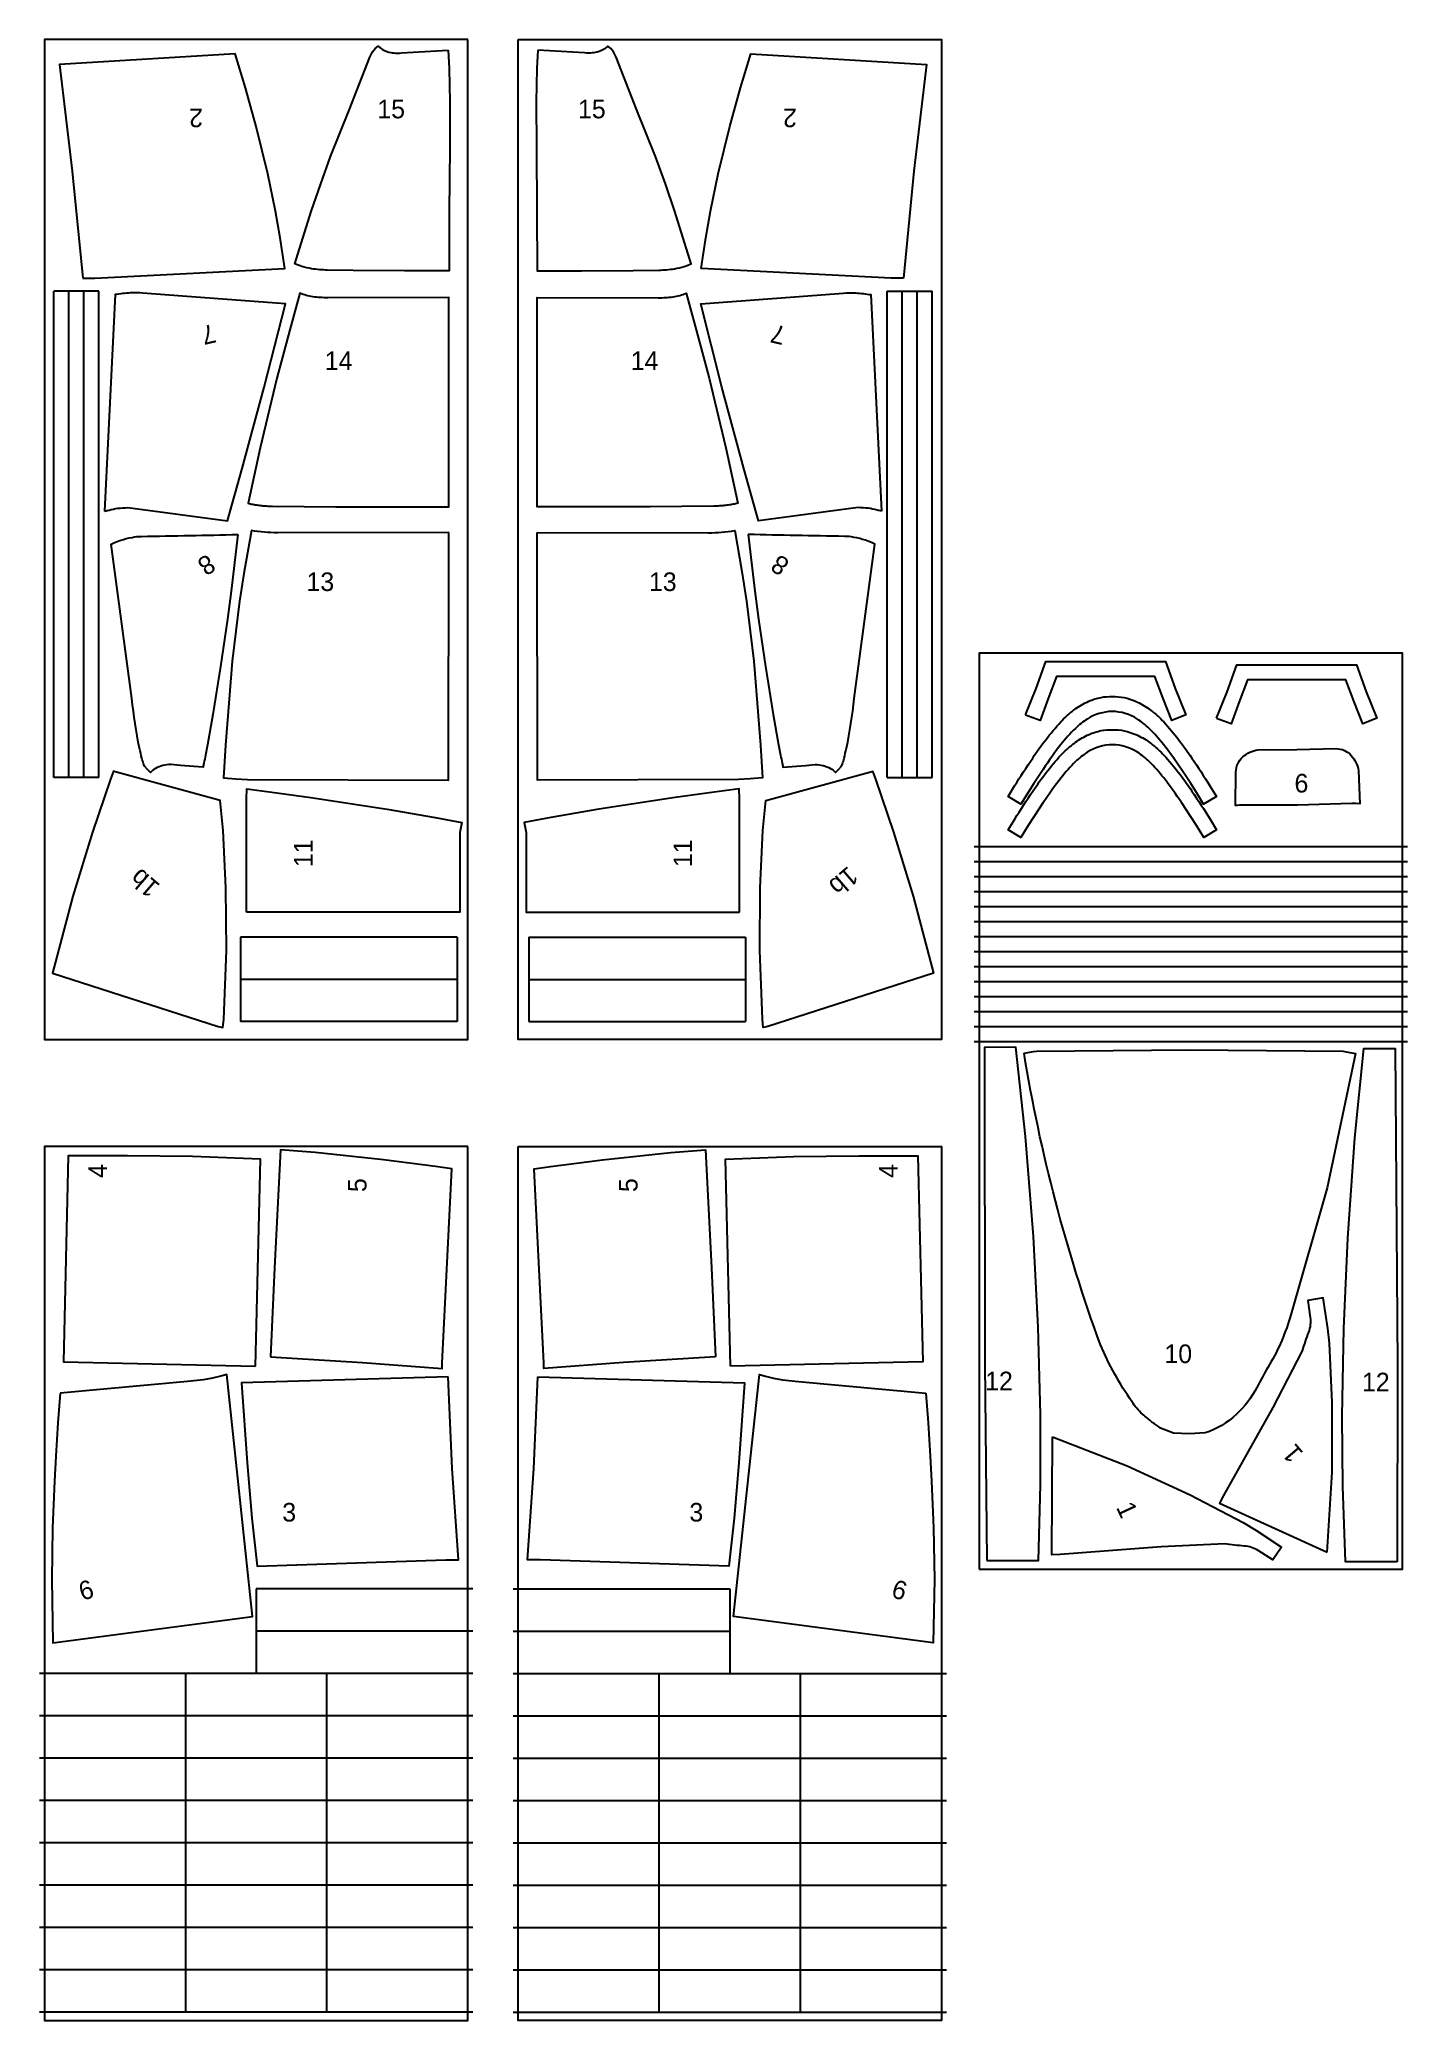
# Model space of a CAD drawing. Header units: millimetres. Extents: x 771 to 933, y 355 to 589.
import ezdxf

# ---------------------------------------------------------------- set-up
doc = ezdxf.new("R2010")
doc.units = ezdxf.units.MM
doc.layers.add('Layer1', color=1, linetype='Continuous')
doc.layers.add('pic', color=1, linetype='Continuous')

msp = doc.modelspace()

# ---------------------------------------------------------------- linework, layer by layer
for p, q in [((772.67, 501.4), (772.67, 558.84)), ((774.44, 501.4), (774.44, 558.84)), ((776.21, 501.4), (776.21, 558.84)), ((777.98, 501.4), (777.98, 558.84)), ((871.13, 501.4), (871.13, 558.84)), ((872.9, 501.4), (872.9, 558.84)), ((874.68, 501.4), (874.68, 558.84)), ((876.45, 501.4), (876.45, 558.84)), ((774.44, 501.4), (772.67, 501.4)), ((776.21, 501.4), (774.44, 501.4)), ((777.98, 501.4), (776.21, 501.4)), ((871.13, 501.4), (872.9, 501.4)), ((872.9, 501.4), (874.68, 501.4)), ((874.68, 501.4), (876.45, 501.4)), ((881.4, 493.23), (932.58, 493.23)), ((881.4, 491.45), (932.58, 491.45)), ((881.4, 489.68), (932.58, 489.68)), ((881.4, 487.91), (932.58, 487.91)), ((881.4, 486.14), (932.58, 486.14)), ((881.4, 484.37), (932.58, 484.37)), ((820.32, 482.54), (794.73, 482.54)), ((794.73, 482.54), (794.73, 472.54)), ((820.32, 482.54), (820.32, 472.54)), ((828.79, 482.54), (854.38, 482.54)), ((828.79, 482.54), (828.79, 472.54)), ((854.38, 482.54), (854.38, 472.54)), ((881.4, 482.6), (932.58, 482.6)), ((881.4, 480.82), (932.58, 480.82)), ((820.32, 477.54), (794.73, 477.54)), ((828.79, 477.54), (854.38, 477.54)), ((881.4, 479.05), (932.58, 479.05)), ((881.4, 477.28), (932.58, 477.28)), ((881.4, 475.51), (932.58, 475.51)), ((881.4, 473.74), (932.58, 473.74)), ((820.32, 472.54), (794.73, 472.54)), ((828.79, 472.54), (854.38, 472.54)), ((881.4, 471.97), (932.58, 471.97)), ((881.4, 470.2), (932.58, 470.2)), ((822.17, 405.53), (796.58, 405.53)), ((796.58, 405.53), (796.58, 395.53)), ((826.94, 405.53), (852.53, 405.53)), ((852.53, 405.53), (852.53, 395.53)), ((822.17, 400.53), (796.58, 400.53)), ((826.94, 400.53), (852.53, 400.53)), ((822.17, 395.53), (770.99, 395.53)), ((788.25, 355.53), (788.25, 395.53)), ((804.91, 355.53), (804.91, 395.53)), ((826.94, 395.53), (878.12, 395.53)), ((844.2, 355.53), (844.2, 395.53)), ((860.87, 355.53), (860.87, 395.53)), ((822.17, 390.53), (770.99, 390.53)), ((826.94, 390.53), (878.12, 390.53)), ((822.17, 385.53), (770.99, 385.53)), ((826.94, 385.53), (878.12, 385.53)), ((822.17, 380.53), (770.99, 380.53)), ((826.94, 380.53), (878.12, 380.53)), ((822.17, 375.53), (770.99, 375.53)), ((826.94, 375.53), (878.12, 375.53)), ((822.17, 370.53), (770.99, 370.53)), ((826.94, 370.53), (878.12, 370.53)), ((822.17, 365.53), (770.99, 365.53)), ((826.94, 365.53), (878.12, 365.53)), ((822.17, 360.53), (770.99, 360.53)), ((826.94, 360.53), (878.12, 360.53)), ((822.17, 355.53), (770.99, 355.53)), ((826.94, 355.53), (878.12, 355.53))]:
    msp.add_line(p, q)
at = {"color": 240, "true_color": 0xed1f24}
for points in [[(821.58, 588.55), (771.58, 588.55), (771.58, 470.42), (821.58, 470.42)], [(827.53, 588.55), (877.53, 588.55), (877.53, 470.42), (827.53, 470.42)], [(821.58, 457.78), (771.58, 457.78), (771.58, 354.56), (821.58, 354.56)], [(827.53, 457.78), (877.53, 457.78), (877.53, 354.56), (827.53, 354.56)]]:
    msp.add_lwpolyline(points, close=True, dxfattribs=at)
for points in [[(819.24, 587.29), (819.36, 585.14), (819.45, 581.19), (819.44, 575.78), (819.38, 568.26), (819.36, 561.22), (814.09, 561.22), (808.02, 561.27), (804.98, 561.32, -0.034608), (803.13, 561.48, -0.040563), (801.97, 561.76, -0.021439), (801.14, 562.08), (803.09, 568.24), (804.2, 571.53), (805.37, 574.73), (807.56, 580.21), (810.01, 586.49), (810.31, 587.12), (810.63, 587.48), (810.99, 587.79), (811.24, 587.57, 0.099085), (811.8, 587.24), (812.04, 587.15, 0.035075), (812.26, 587.08), (812.48, 587.03, 0.038279), (812.82, 586.97, 0.04395), (813.74, 586.98), (819.24, 587.29)], [(829.87, 587.29), (829.75, 585.14), (829.67, 581.19), (829.68, 575.78), (829.73, 568.26), (829.76, 561.22), (835.02, 561.22), (841.1, 561.27), (844.14, 561.32, 0.034608), (845.98, 561.48, 0.040563), (847.15, 561.76, 0.021439), (847.98, 562.08), (846.03, 568.24), (844.92, 571.53), (843.74, 574.73), (841.55, 580.21), (839.11, 586.49), (838.8, 587.12), (838.48, 587.48), (838.12, 587.79), (837.88, 587.57, -0.099085), (837.31, 587.24), (837.08, 587.15, -0.035075), (836.86, 587.08), (836.64, 587.03, -0.038279), (836.29, 586.97, -0.04395), (835.37, 586.98), (829.87, 587.29)], [(778.67, 532.85, 0.00666), (779.19, 532.97, -0.031261), (780.23, 533.18, -0.034834), (781.42, 533.26), (793.18, 531.7), (794.93, 537.88), (797.53, 547.51), (800.03, 557.32), (787.86, 558.25), (783.19, 558.6, 0.032686), (781.7, 558.62, 0.026566), (779.91, 558.42), (778.67, 532.85)], [(870.45, 532.85, -0.00666), (869.93, 532.97, 0.031261), (868.88, 533.18, 0.034834), (867.69, 533.26), (855.94, 531.7), (854.19, 537.88), (851.59, 547.51), (849.09, 557.32), (861.25, 558.25), (865.93, 558.6, -0.032686), (867.41, 558.62, -0.026566), (869.21, 558.42), (870.45, 532.85)], [(794.41, 530.1), (793.63, 523.4), (793.19, 520.08), (792.37, 514.49), (791.46, 508.81), (790.83, 505.25), (790.59, 504.01, -0.004823), (790.39, 503.06, 0.039896), (790.32, 502.6), (789.22, 502.69), (787.63, 502.81), (786.5, 502.9, 0.093535), (785.54, 502.8, 0.049058), (784.69, 502.45, 0.091318), (784.11, 501.99), (783.72, 502.34), (783.38, 502.73), (783.28, 503, -0.028598), (783.08, 503.65, -0.007909), (782.8, 504.85, -0.027186), (781.9, 510.7), (779.43, 528.96), (779.77, 529.11, -0.025214), (780.57, 529.41, -0.031864), (781.91, 529.75, -0.042689), (783.04, 529.87, 0.003316), (794.41, 530.1, 1.591374)], [(819.33, 530.31), (799.09, 530.3, -0.040963), (796.01, 530.55), (795.16, 525.71), (794.6, 522.23), (793.72, 515.14), (792.97, 505.19), (792.71, 501.35), (794.18, 501.24), (795.54, 501.14), (819.3, 501.07), (819.33, 530.31)], [(829.78, 530.31), (850.02, 530.3, 0.040963), (853.11, 530.55), (853.96, 525.71), (854.51, 522.23), (855.39, 515.14), (856.15, 505.19), (856.4, 501.35), (854.93, 501.24), (853.57, 501.14), (829.81, 501.07), (829.78, 530.31)], [(854.7, 530.1), (855.49, 523.4), (855.92, 520.08), (856.74, 514.49), (857.66, 508.81), (858.28, 505.25), (858.53, 504.01, 0.004823), (858.73, 503.06, -0.039896), (858.79, 502.6), (859.9, 502.69), (861.48, 502.81), (862.61, 502.9, -0.093535), (863.58, 502.8, -0.049058), (864.43, 502.45, -0.091318), (865, 501.99), (865.39, 502.34), (865.74, 502.73), (865.84, 503, 0.028598), (866.04, 503.65, 0.007909), (866.31, 504.85, 0.027186), (867.22, 510.7), (869.68, 528.96), (869.35, 529.11, 0.025214), (868.55, 529.41, 0.031864), (867.21, 529.75, 0.042689), (866.07, 529.87, -0.003316), (854.7, 530.1, -1.591374)], [(926.03, 498.3), (919.62, 498.13), (913.22, 498.12, 0.029615), (912.28, 498.07), (912.32, 502.02, -0.211724), (913.14, 503.81, -0.141748), (914.92, 504.65), (919.53, 504.71), (924.15, 504.79, -0.220181), (925.95, 503.99, -0.133585), (926.81, 502.22), (926.96, 498.27), (926.49, 498.31), (926.03, 498.3)], [(887.3, 468.8), (888.42, 469.02), (888.78, 469.06), (906.88, 469.21), (924.98, 469.04), (925.35, 468.99), (926.46, 468.76), (923.11, 452.93), (918.81, 437.91, -0.063453), (916.3, 432.03, 0.013227), (914.8, 429.32, -0.086659), (912.36, 426.13, -0.105811), (908.7, 423.96), (906.84, 423.87), (904.97, 423.92), (903.43, 424.54, 0.001982), (902.44, 425.2, 0.006478), (901.29, 426.19, -0.084812), (900.04, 427.66, -0.052327), (896.32, 434.37, -0.047176), (887.3, 468.8, -8.246214)]]:
    msp.add_lwpolyline(points, format="xyb")
for points in [[(776.08, 560.36), (776.8, 560.35), (777.52, 560.37), (799.96, 561.51), (799.4, 565.15), (798.85, 568.29), (797.94, 572.71), (796.59, 578.3), (795.32, 582.85), (794.08, 586.85), (773.34, 585.59), (774.84, 572.99), (776.08, 560.36)], [(873.04, 560.36), (872.32, 560.35), (871.6, 560.37), (849.16, 561.51), (849.71, 565.15), (850.27, 568.29), (851.17, 572.71), (852.53, 578.3), (853.79, 582.85), (855.03, 586.85), (875.78, 585.59), (874.28, 572.99), (873.04, 560.36)], [(777.98, 558.84), (776.21, 558.84), (774.44, 558.84), (772.67, 558.84)], [(871.13, 558.84), (872.9, 558.84), (874.68, 558.84), (876.45, 558.84)], [(887.48, 508.78), (888.71, 511.91), (889.86, 515.08), (896.93, 515.08), (904.01, 515.08), (905.15, 511.91), (906.39, 508.78), (904.74, 508.13), (903.72, 510.71), (902.75, 513.3), (891.12, 513.3), (890.15, 510.71), (889.18, 508.11), (887.46, 508.75)], [(910.04, 508.38), (911.28, 511.51), (912.42, 514.68), (919.5, 514.68), (926.58, 514.68), (927.72, 511.51), (928.96, 508.38), (927.31, 507.73), (926.29, 510.31), (925.32, 512.91), (913.69, 512.91), (912.72, 510.31), (911.75, 507.71), (910.03, 508.35)], [(779.73, 502.13), (779.38, 501.18), (777.25, 494.93), (774.9, 487.36), (772.53, 478.27), (792.08, 471.97), (792.63, 471.84), (792.74, 472.83), (793.06, 480.93), (793, 488.36), (792.67, 495.12), (792.32, 498.65), (779.65, 502.15)], [(869.39, 502.13), (869.73, 501.18), (871.86, 494.93), (874.21, 487.36), (876.59, 478.27), (857.03, 471.97), (856.48, 471.84), (856.38, 472.83), (856.06, 480.93), (856.12, 488.36), (856.45, 495.12), (856.8, 498.65), (869.47, 502.15)], [(795.43, 485.47), (795.44, 499.18), (795.46, 499.73), (795.48, 500.04), (798.44, 499.65), (803.03, 499.03), (812.06, 497.65), (817.73, 496.66), (820.86, 496.06), (820.63, 494.9), (820.64, 485.47), (795.43, 485.47)], [(853.68, 485.47), (853.68, 499.18), (853.65, 499.73), (853.63, 500.04), (850.67, 499.65), (846.08, 499.03), (837.05, 497.65), (831.39, 496.66), (828.25, 496.06), (828.49, 494.9), (828.48, 485.47), (853.68, 485.47)], [(882.9, 408.87), (888.99, 408.9), (889.22, 417.82), (889.25, 426.12), (888.98, 436.46), (888.42, 447.15), (887.48, 458.96), (886.32, 469.52), (882.64, 469.5), (882.65, 432.11), (882.9, 408.87)], [(931.36, 408.74), (925.26, 408.73), (924.96, 417.64), (924.87, 425.95), (925.06, 436.29), (925.54, 446.98), (926.37, 458.8), (927.45, 469.37), (931.14, 469.37), (931.42, 431.99), (931.36, 408.74)], [(796.5, 431.86), (797.08, 456.31), (789.06, 456.6), (781.36, 456.7), (774.38, 456.69), (773.8, 432.37), (796.5, 431.86)], [(798.26, 432.95), (809.12, 432.26), (818.55, 431.57), (818.56, 432.22), (818.61, 433.78), (819.71, 455.15), (817.75, 455.44), (811.62, 456.23), (803.56, 457.07), (799.45, 457.4), (798.75, 443.45), (798.26, 432.95)], [(850.86, 432.95), (839.99, 432.26), (830.57, 431.57), (830.55, 432.22), (830.5, 433.78), (829.4, 455.15), (831.36, 455.44), (837.5, 456.23), (845.56, 457.07), (849.67, 457.4), (850.36, 443.45), (850.86, 432.95)], [(852.62, 431.86), (852.03, 456.31), (860.06, 456.6), (867.76, 456.7), (874.73, 456.69), (875.32, 432.37), (852.62, 431.86)], [(773.41, 428.64), (773.16, 425.17), (772.9, 421.22), (772.74, 418.26), (772.51, 412.75), (772.42, 406.66), (772.57, 399.16), (796.15, 402.27), (793.09, 430.87), (792.39, 430.67), (791.4, 430.41), (790.37, 430.23), (788.47, 430.05), (773.41, 428.64)], [(819.24, 430.6), (794.86, 429.88), (795.53, 420.44), (796.07, 413.9), (796.69, 408.21), (818.97, 408.96), (820.48, 408.95), (819.75, 419.77), (819.24, 430.6)], [(829.87, 430.6), (854.26, 429.88), (853.58, 420.44), (853.05, 413.9), (852.42, 408.21), (830.15, 408.96), (828.63, 408.95), (829.36, 419.77), (829.87, 430.6)], [(875.71, 428.64), (875.96, 425.17), (876.21, 421.22), (876.38, 418.26), (876.6, 412.75), (876.7, 406.66), (876.54, 399.16), (852.96, 402.27), (856.03, 430.87), (856.73, 430.67), (857.71, 430.41), (858.75, 430.23), (860.65, 430.05), (875.71, 428.64)]]:
    msp.add_lwpolyline(points)
for points in [[(805.06, 558.05, -0.033875), (803.28, 558.17, -0.073156), (801.75, 558.61), (800.55, 554.28), (799.01, 548.54), (797.04, 540.33), (795.63, 533.79), (796.04, 533.69, 0.020343), (796.6, 533.59, 0.003462), (797.24, 533.5, 0.018163), (797.79, 533.46, 0.000914), (798.49, 533.42), (806, 533.37), (819.33, 533.34), (819.35, 558.07)], [(844.05, 558.05, 0.033875), (845.83, 558.17, 0.073156), (847.37, 558.61), (848.56, 554.28), (850.11, 548.54), (852.08, 540.33), (853.48, 533.79), (853.07, 533.69, -0.020343), (852.51, 533.59, -0.003462), (851.88, 533.5, -0.018163), (851.33, 533.46, -0.000914), (850.62, 533.42), (843.11, 533.37), (829.78, 533.34), (829.77, 558.07)], [(897.71, 509.18, 0.139462), (894.75, 508.29, 0.051288), (893.36, 507.19, 0.033649), (891.65, 505.27, 0.01947), (889.54, 502.34), (888.45, 500.68), (887.78, 499.63), (886.91, 498.23), (885.4, 499.14), (886.17, 500.39, -0.014083), (888.32, 503.68, -0.04028), (891.63, 507.95, -0.013718), (892.32, 508.64, -0.010483), (893.35, 509.49, -0.050906), (894.95, 510.39, -0.055389), (896.39, 510.85, -0.051536), (897.71, 510.94, -0.112695), (900.47, 510.39, -0.050906), (902.07, 509.49, -0.010483), (903.11, 508.64, -0.013718), (903.8, 507.95, -0.04028), (907.11, 503.68, -0.014083), (909.26, 500.39), (910.03, 499.14), (908.51, 498.22), (907.65, 499.63), (906.98, 500.68), (905.88, 502.34, 0.01947), (903.77, 505.27, 0.033649), (902.06, 507.19, 0.051288), (900.68, 508.29, 0.139448)], [(897.73, 505.25, 0.139462), (894.77, 504.36, 0.051288), (893.38, 503.26, 0.033649), (891.67, 501.34, 0.01947), (889.56, 498.41), (888.47, 496.75), (887.8, 495.7), (886.93, 494.3), (885.42, 495.21), (886.19, 496.47, -0.014083), (888.34, 499.76, -0.04028), (891.64, 504.02, -0.013718), (892.34, 504.71, -0.010483), (893.37, 505.56, -0.050906), (894.97, 506.46, -0.055389), (896.41, 506.92, -0.051536), (897.73, 507.02, -0.112695), (900.49, 506.46, -0.050906), (902.09, 505.56, -0.010483), (903.13, 504.71, -0.013718), (903.82, 504.02, -0.04028), (907.13, 499.76, -0.014083), (909.28, 496.47), (910.05, 495.21), (908.53, 494.3), (907.67, 495.7), (906.99, 496.75), (905.9, 498.41, 0.01947), (903.79, 501.34, 0.033649), (902.08, 503.26, 0.051288), (900.7, 504.36, 0.139448)], [(923.11, 409.88), (923.68, 419.32), (923.71, 427.54), (923.37, 434.57), (923.19, 436.31), (922.62, 439.92), (920.82, 439.6), (921.1, 437.58, -0.128307), (920.9, 435.87, 0.02236), (920.15, 433.66), (916.68, 426.98), (910.87, 416.55), (910.4, 415.67)], [(890.65, 423.51), (899.46, 420.06), (906.93, 416.65), (913.17, 413.39), (914.68, 412.49), (917.72, 410.46), (916.67, 408.96), (914.96, 410.06, 0.128307), (913.32, 410.6, -0.02236), (911, 410.85), (903.48, 410.49), (891.58, 409.59), (890.57, 409.54)]]:
    msp.add_lwpolyline(points, format="xyb", close=True)
at = {"layer": 'pic'}
msp.add_lwpolyline([(881.99, 407.88), (931.99, 407.88), (931.99, 516.06), (881.99, 516.06)], close=True, dxfattribs=at)

# ---------------------------------------------------------------- texts
at = {"layer": 'Layer1'}
for s, height, rotation, p in [('2', 2.2, 180, (790.3, 580.4)), ('2', 2.2, 180, (860.46, 580.4)), ('7', 2.2, 193.2112, (791.5, 554.98)), ('7', 2.2, 166.7888, (859.28, 554.59)), ('8', 2.2, 212.6261, (790.82, 527.85)), ('8', 2.2, 147.3739, (859.73, 526.94)), ('9', 2.2, 180, (920.89, 501.81)), ('11', 2.198, 90, (803.24, 490.8)), ('11', 2.198, 90, (848.08, 490.8)), ('1b', 2.198, 139.315, (785.35, 488.66)), ('1b', 2.198, 220.685, (866.52, 491.02)), ('4', 2.2, 90, (778.96, 454.08)), ('4', 2.2, 90, (872.36, 454.08)), ('5', 2.2, 90, (809.61, 452.41)), ('5', 2.2, 90, (841.63, 452.41)), ('12', 2.198, 0.4154, (882.71, 428.98)), ('12', 2.198, 0.0324, (927.22, 428.87)), ('1', 2.2, 130.2881, (920.38, 421.59)), ('1', 2.2, 294.9157, (898.13, 415.18)), ('6', 2.2, 16.4245, (776.01, 404.12)), ('6', 2.2, 343.5755, (871.49, 404.59))]:
    msp.add_text(s, height=height, rotation=rotation, dxfattribs=at).set_placement(p)
for s, height, p in [('15', 2.198, (810.89, 579.25)), ('15', 2.198, (834.6, 579.25)), ('14', 2.198, (804.68, 549.51)), ('14', 2.198, (840.83, 549.51)), ('13', 2.198, (802.52, 523.41)), ('13', 2.198, (842.98, 523.41)), ('10', 2.198, (903.88, 432.21)), ('3', 2.2, (799.66, 413.49)), ('3', 2.2, (847.76, 413.49))]:
    msp.add_text(s, height=height, dxfattribs=at).set_placement(p)

doc.saveas('drawing.dxf')
